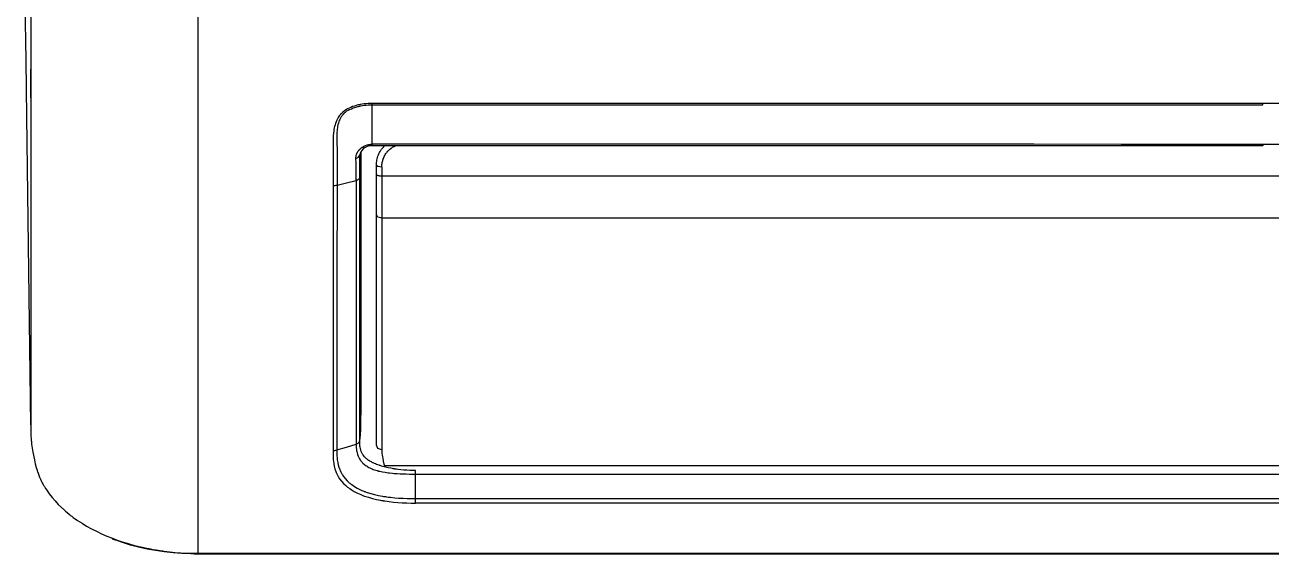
# Model space of a CAD drawing. Header units: millimetres. Extents: x 1291 to 5660, y 748 to 2981.
# Drawn here: x 1562.2 to 1791.3, y 2691.6 to 2788.9 of the extents above; entities that cross this region are included whole.
import ezdxf

# ---------------------------------------------------------------- set-up
doc = ezdxf.new("R2010")
doc.units = ezdxf.units.MM

msp = doc.modelspace()

# ---------------------------------------------------------------- linework, layer by layer
for points in [[(1563.21, 2891.01), (1563.23, 2714.69), (1563.24, 2713.97), (1563.28, 2713.25), (1563.3, 2712.89), (1563.33, 2712.53), (1563.35, 2712.35), (1563.4, 2711.81), (1563.61, 2710.38), (1563.9, 2708.96), (1564.07, 2708.25), (1564.26, 2707.54), (1564.3, 2707.36), (1564.36, 2707.19), (1564.37, 2707.17), (1564.37, 2707.14), (1564.37, 2707.13)], [(1593.95, 2861.35), (1593.95, 2785.98), (1593.94, 2780.27), (1593.94, 2691.62)], [(1562.17, 2792.91), (1562.31, 2782.47), (1562.45, 2772.03), (1563.22, 2715.41)], [(1563.22, 2780.79), (1563.23, 2770.23)], [(1928.91, 2774.5), (1896.83, 2774.5), (1843.3, 2774.5), (1789.77, 2774.51), (1705.55, 2774.51), (1665.77, 2774.51), (1625.98, 2774.51), (1625.61, 2774.51), (1625.25, 2774.49), (1624.88, 2774.46), (1624.52, 2774.42), (1624.16, 2774.36), (1623.8, 2774.3), (1623.71, 2774.28), (1623.62, 2774.26), (1623.53, 2774.24), (1623.44, 2774.22), (1623.27, 2774.18), (1623.09, 2774.13), (1622.75, 2774.03), (1622.41, 2773.92), (1622.08, 2773.79), (1621.76, 2773.65), (1621.49, 2773.51)], [(1621.89, 2773.4), (1622.2, 2773.54), (1622.52, 2773.67), (1622.85, 2773.79), (1623.18, 2773.88), (1623.35, 2773.93), (1623.52, 2773.97), (1623.69, 2774), (1623.78, 2774.03), (1623.86, 2774.04), (1624.21, 2774.11), (1624.56, 2774.16), (1624.91, 2774.2), (1625.27, 2774.23), (1625.45, 2774.24), (1625.62, 2774.25), (1625.71, 2774.25), (1625.89, 2774.25), (1625.91, 2774.26), (1625.98, 2774.26), (1707.87, 2774.25), (1789.77, 2774.25), (1789.77, 2774.5)], [(2336.11, 2774.51), (2336.11, 2770.62), (2336.11, 2766.99), (2275.27, 2766.99), (2214.43, 2766.99), (2198.39, 2766.98), (2155.28, 2766.98), (2023.15, 2766.97), (1938.94, 2766.97), (1806.81, 2766.98), (1763.7, 2766.98), (1747.66, 2766.99), (1686.82, 2766.99), (1625.99, 2766.99), (1625.98, 2770.62), (1625.98, 2774.51)], [(1621.45, 2773.49), (1621.3, 2773.4), (1621.15, 2773.31), (1620.88, 2773.11), (1620.62, 2772.91), (1620.49, 2772.8), (1620.29, 2772.6), (1620.27, 2772.57), (1620.21, 2772.51), (1620.16, 2772.45), (1619.96, 2772.2), (1619.78, 2771.94), (1619.63, 2771.68), (1619.49, 2771.4), (1619.46, 2771.33), (1619.43, 2771.26), (1619.4, 2771.19), (1619.37, 2771.12), (1619.26, 2770.84), (1619.18, 2770.56), (1619.1, 2770.28), (1619.04, 2769.99), (1618.98, 2769.71), (1618.94, 2769.42), (1618.9, 2769.13), (1618.89, 2768.98), (1618.86, 2768.69), (1618.85, 2768.55), (1618.83, 2768.26), (1618.81, 2767.68), (1618.81, 2767.39), (1618.82, 2766.81), (1618.83, 2766.24), (1618.83, 2766.09), (1618.84, 2765.95), (1618.84, 2765.81), (1618.84, 2765.66), (1618.84, 2749.37), (1618.84, 2746.11), (1618.84, 2742.91), (1618.83, 2739.74), (1618.83, 2736.63), (1618.83, 2733.56), (1618.82, 2730.54), (1618.82, 2716.11), (1618.82, 2713.37), (1618.81, 2709.94), (1618.82, 2709.69), (1618.84, 2709.21), (1618.85, 2708.97), (1618.88, 2708.72), (1618.94, 2708.25), (1619.03, 2707.78), (1619.15, 2707.3), (1619.31, 2706.84), (1619.41, 2706.6), (1619.51, 2706.38), (1619.62, 2706.14), (1619.69, 2706.03), (1619.75, 2705.92), (1620.03, 2705.48), (1620.35, 2705.05), (1620.73, 2704.63), (1621.15, 2704.23), (1621.5, 2703.94), (1621.88, 2703.66), (1622.14, 2703.48), (1622.7, 2703.15), (1623.29, 2702.84), (1623.61, 2702.69), (1623.94, 2702.55), (1624.18, 2702.45), (1624.27, 2702.42), (1624.44, 2702.35), (1624.61, 2702.29), (1625.31, 2702.06), (1626.05, 2701.86), (1626.79, 2701.68), (1627.56, 2701.52), (1627.75, 2701.48), (1627.95, 2701.45), (1628.05, 2701.44), (1628.15, 2701.42), (1628.34, 2701.39), (1628.75, 2701.33), (1629.14, 2701.28), (1629.94, 2701.19), (1630.74, 2701.12), (1631.55, 2701.07), (1632.36, 2701.03), (1633.18, 2701.01), (1634, 2701)], [(1621.85, 2773.38), (1621.82, 2773.36), (1621.74, 2773.32), (1621.59, 2773.23), (1621.31, 2773.06), (1621.18, 2772.96), (1621.06, 2772.86), (1620.93, 2772.76), (1620.82, 2772.65), (1620.77, 2772.6), (1620.68, 2772.51), (1620.65, 2772.49), (1620.63, 2772.46), (1620.61, 2772.43), (1620.5, 2772.31), (1620.41, 2772.18), (1620.32, 2772.06), (1620.17, 2771.81), (1620.1, 2771.68), (1620.04, 2771.55), (1619.95, 2771.34), (1619.92, 2771.28), (1619.9, 2771.21), (1619.87, 2771.14), (1619.79, 2770.87), (1619.72, 2770.6), (1619.66, 2770.32), (1619.64, 2770.18), (1619.62, 2770.04), (1619.58, 2769.76), (1619.55, 2769.49), (1619.53, 2769.21), (1619.52, 2768.93), (1619.51, 2768.65), (1619.5, 2768.38), (1619.51, 2768.09), (1619.51, 2767.81), (1619.52, 2767.53), (1619.52, 2767.25), (1619.53, 2766.97), (1619.54, 2766.7), (1619.55, 2766.56), (1619.55, 2766.41), (1619.55, 2766.27), (1619.55, 2766), (1619.56, 2765.92), (1619.55, 2765.85), (1619.55, 2765.01), (1619.55, 2764.88), (1619.55, 2752.75), (1619.54, 2749.46), (1619.54, 2746.2), (1619.54, 2742.99), (1619.53, 2739.83), (1619.53, 2736.72), (1619.53, 2733.65), (1619.53, 2727.65), (1619.52, 2724.72), (1619.52, 2710.31), (1619.52, 2710.08), (1619.53, 2709.85), (1619.54, 2709.62), (1619.55, 2709.39), (1619.57, 2709.16), (1619.6, 2708.94), (1619.67, 2708.49), (1619.76, 2708.05), (1619.88, 2707.61), (1620.04, 2707.18), (1620.13, 2706.96), (1620.23, 2706.74), (1620.29, 2706.64), (1620.4, 2706.43)], [(1621.56, 2773.55), (1621.52, 2773.52)], [(1623.14, 2765.16), (1623.19, 2765.27), (1623.2, 2765.31), (1623.21, 2765.33), (1623.24, 2765.39), (1623.27, 2765.45), (1623.3, 2765.5), (1623.34, 2765.56), (1623.4, 2765.67), (1623.48, 2765.78), (1623.52, 2765.83), (1623.56, 2765.88), (1623.58, 2765.91), (1623.63, 2765.96), (1623.65, 2765.98), (1623.75, 2766.09), (1623.84, 2766.18), (1623.95, 2766.27), (1624.06, 2766.36), (1624.17, 2766.45), (1624.23, 2766.49), (1624.42, 2766.6), (1624.48, 2766.64), (1624.55, 2766.67), (1624.68, 2766.73), (1624.81, 2766.78), (1625.09, 2766.88), (1625.24, 2766.91), (1625.28, 2766.92), (1625.31, 2766.93), (1625.35, 2766.93)], [(1623.9, 2765.47), (1623.9, 2749.46), (1623.9, 2748.64), (1623.9, 2718.5), (1623.89, 2715.77), (1623.89, 2714.61), (1623.8, 2713.55), (1623.71, 2712.48)], [(1625.98, 2766.7), (1625.82, 2766.7), (1625.67, 2766.7), (1625.3, 2766.63), (1624.95, 2766.51), (1624.62, 2766.35), (1624.34, 2766.14), (1624.08, 2765.87), (1623.9, 2765.6), (1623.78, 2765.36), (1623.73, 2765.09), (1623.72, 2765.04)], [(1625.39, 2766.94), (1625.53, 2766.97), (1625.68, 2766.98), (1625.76, 2766.99), (1625.99, 2766.99), (1625.98, 2766.72)], [(1625.83, 2766.99), (1625.87, 2766.99)], [(1789.77, 2766.99), (1789.77, 2766.71), (1625.98, 2766.72)], [(1625.99, 2766.93), (1625.98, 2766.88)], [(1626.79, 2711.65), (1626.79, 2763.14), (1626.79, 2763.38), (1626.81, 2763.62), (1626.84, 2763.86), (1626.88, 2764.1), (1626.93, 2764.33), (1626.99, 2764.57), (1627.07, 2764.8), (1627.11, 2764.92), (1627.16, 2765.03), (1627.26, 2765.25), (1627.37, 2765.47), (1627.48, 2765.68), (1627.61, 2765.89), (1627.68, 2765.99), (1627.75, 2766.1), (1627.79, 2766.14), (1627.91, 2766.29), (1628.07, 2766.48), (1628.24, 2766.66), (1628.35, 2766.76)], [(1626.79, 2763.14), (1627.08, 2762.94), (1627.79, 2762.86), (1627.79, 2763.06), (1627.8, 2763.25), (1627.83, 2763.44), (1627.86, 2763.64), (1627.9, 2763.83), (1627.95, 2764.02), (1627.97, 2764.12), (1628.01, 2764.21), (1628.02, 2764.26), (1628.03, 2764.3), (1628.05, 2764.35), (1628.07, 2764.4), (1628.15, 2764.58), (1628.23, 2764.76), (1628.32, 2764.94), (1628.43, 2765.11), (1628.53, 2765.28), (1628.65, 2765.44), (1628.68, 2765.48)], [(1627.83, 2766.19), (1627.87, 2766.24)], [(1628.75, 2765.56), (1628.92, 2765.75), (1629.2, 2766.03), (1629.52, 2766.28), (1629.6, 2766.34), (1629.68, 2766.4), (1629.77, 2766.45), (1629.86, 2766.5), (1630.04, 2766.59), (1630.22, 2766.68), (1630.42, 2766.77)], [(1618.84, 2759.41), (1619.02, 2759.41), (1619.2, 2759.43), (1619.38, 2759.45), (1619.55, 2759.48), (1621.31, 2759.91), (1623.07, 2760.34), (1623.07, 2761.36), (1623.06, 2762.37), (1623.06, 2762.62), (1623.06, 2762.88), (1623.06, 2763.01), (1623.05, 2763.13), (1623.05, 2763.64), (1623.04, 2763.76), (1623.04, 2763.9), (1623.03, 2764.15), (1623.03, 2764.4), (1623.03, 2764.51), (1623.03, 2764.63), (1623.04, 2764.75), (1623.06, 2764.87), (1623.09, 2764.99), (1623.12, 2765.1)], [(1623.03, 2764.4), (1623.51, 2764.61), (1623.72, 2764.98)], [(1623.05, 2763.39), (1623.05, 2763.45)], [(1623.15, 2765.19), (1623.16, 2765.2), (1623.17, 2765.23), (1623.18, 2765.24)], [(1625.86, 2708.56), (1625.56, 2708.73), (1625.52, 2708.76), (1625.44, 2708.81), (1625.36, 2708.86), (1625.22, 2708.97), (1625.08, 2709.07), (1624.95, 2709.17), (1624.83, 2709.29), (1624.61, 2709.52), (1624.41, 2709.75), (1624.39, 2709.78), (1624.37, 2709.81), (1624.35, 2709.84), (1624.33, 2709.87), (1624.29, 2709.93), (1624.25, 2709.99), (1624.18, 2710.11), (1624.11, 2710.24), (1624, 2710.5), (1623.91, 2710.76), (1623.84, 2711.02), (1623.79, 2711.3), (1623.77, 2711.44), (1623.75, 2711.58), (1623.74, 2711.72), (1623.73, 2711.87), (1623.72, 2711.95), (1623.72, 2712.02), (1623.72, 2712.1), (1623.72, 2712.25), (1623.71, 2712.33), (1623.71, 2712.36), (1623.72, 2712.4), (1623.72, 2726.39), (1623.72, 2729.3), (1623.73, 2765.08)], [(1623.72, 2765.04), (1623.73, 2765.06)], [(1623.72, 2760.91), (1623.7, 2760.82), (1623.67, 2760.72), (1623.61, 2760.64), (1623.53, 2760.56), (1623.44, 2760.49), (1623.33, 2760.42), (1623.2, 2760.37), (1623.07, 2760.34), (1623.07, 2747.1), (1623.07, 2743.91), (1623.07, 2722.85), (1623.06, 2720.02), (1623.06, 2711.52), (1623.07, 2711.44), (1623.07, 2711.28), (1623.08, 2711.12), (1623.1, 2710.97), (1623.14, 2710.66), (1623.17, 2710.51), (1623.23, 2710.22), (1623.32, 2709.93), (1623.42, 2709.66), (1623.54, 2709.38), (1623.62, 2709.25), (1623.7, 2709.11), (1623.79, 2708.98), (1623.88, 2708.85), (1623.98, 2708.71), (1624.09, 2708.59), (1624.2, 2708.46), (1624.32, 2708.34), (1624.59, 2708.1), (1624.9, 2707.88), (1625.06, 2707.77), (1625.11, 2707.74), (1625.15, 2707.72), (1625.19, 2707.69), (1625.24, 2707.66), (1625.42, 2707.56), (1625.61, 2707.47), (1625.8, 2707.37), (1626.01, 2707.29), (1626.22, 2707.2), (1626.44, 2707.12), (1626.66, 2707.05), (1626.9, 2706.99), (1627.02, 2706.95), (1627.14, 2706.91), (1627.2, 2706.9), (1627.26, 2706.89), (1627.32, 2706.88), (1627.39, 2706.86), (1627.89, 2706.75), (1628.41, 2706.66), (1628.67, 2706.62), (1628.94, 2706.58), (1629.21, 2706.55), (1629.76, 2706.49), (1630.03, 2706.47), (1630.24, 2706.44)], [(1627.79, 2762.86), (1627.79, 2710.81), (1627.08, 2711.05), (1626.79, 2711.64)], [(1626.8, 2761.43), (1626.79, 2761.45)], [(1626.9, 2761.31), (1626.88, 2761.33), (1626.86, 2761.35), (1626.82, 2761.39), (1626.81, 2761.41), (1626.81, 2761.41)], [(1627.15, 2761.21), (1627.11, 2761.22), (1627.08, 2761.23), (1627.01, 2761.26), (1626.96, 2761.28), (1626.94, 2761.29), (1626.93, 2761.3), (1626.92, 2761.31)], [(2334.86, 2761.19), (2334.78, 2761.17), (2334.69, 2761.15), (2334.65, 2761.15), (2334.6, 2761.14), (2334.55, 2761.13), (2334.5, 2761.13), (2334.41, 2761.13), (2334.31, 2761.13), (1627.79, 2761.13), (1627.69, 2761.13), (1627.59, 2761.13), (1627.55, 2761.13), (1627.5, 2761.14), (1627.45, 2761.15), (1627.41, 2761.15), (1627.31, 2761.17), (1627.23, 2761.19), (1627.21, 2761.19), (1627.19, 2761.2), (1627.17, 2761.2)], [(2335.31, 2754.06), (2335.02, 2753.58), (2334.31, 2753.38), (1627.79, 2753.38), (1627.08, 2753.58), (1626.79, 2754.06)], [(1618.82, 2710.67), (1619, 2710.67), (1619.17, 2710.69), (1619.35, 2710.73), (1619.52, 2710.77), (1621.29, 2711.3), (1623.06, 2711.83), (1623.19, 2711.87), (1623.32, 2711.94), (1623.43, 2712.01), (1623.52, 2712.1), (1623.6, 2712.2), (1623.66, 2712.31), (1623.7, 2712.42), (1623.72, 2712.53)], [(1627.79, 2710.81), (1627.79, 2710.48), (1627.81, 2710.16), (1627.85, 2709.83), (1627.9, 2709.51), (1627.95, 2709.24), (1628.05, 2708.7), (1628.12, 2708.42), (1628.15, 2708.29), (1628.18, 2708.16), (1628.2, 2708.1), (1628.22, 2708.03), (1628.24, 2707.97), (1628.26, 2707.9), (2333.83, 2707.9)], [(1625.64, 2708.68), (1625.6, 2708.7)], [(2328.1, 2701), (1634, 2701), (1634, 2707), (1633.46, 2707), (1633.18, 2707.01), (1632.91, 2707.01), (1632.38, 2707.04), (1631.84, 2707.07), (1631.31, 2707.12), (1630.77, 2707.19), (1630.51, 2707.23), (1630.24, 2707.26), (1630.18, 2707.27), (1630.11, 2707.28), (1630.04, 2707.3), (1629.98, 2707.31), (1629.85, 2707.33), (1629.72, 2707.35), (1629.46, 2707.4), (1628.95, 2707.5), (1628.7, 2707.56), (1628.21, 2707.69), (1627.97, 2707.76), (1627.73, 2707.82), (1627.61, 2707.86), (1627.49, 2707.89), (1627.44, 2707.91), (1627.38, 2707.93), (1627.32, 2707.95), (1627.27, 2707.97), (1627.04, 2708.05), (1626.82, 2708.12), (1626.62, 2708.21), (1626.41, 2708.29), (1626.22, 2708.38), (1626.13, 2708.42), (1626.04, 2708.47), (1625.86, 2708.56)], [(1564.38, 2707.12), (1564.38, 2707.11)], [(1564.39, 2707.1), (1564.4, 2707.05), (1564.41, 2707.01), (1564.44, 2706.92), (1564.47, 2706.83), (1564.59, 2706.48), (1564.72, 2706.13), (1564.86, 2705.78), (1565.02, 2705.42), (1565.18, 2705.07), (1565.36, 2704.73), (1565.45, 2704.55), (1565.55, 2704.38), (1565.6, 2704.3), (1565.64, 2704.21), (1565.7, 2704.12), (1565.75, 2704.03), (1565.96, 2703.69), (1566.18, 2703.35), (1566.65, 2702.68), (1567.16, 2702.03), (1567.71, 2701.39), (1568.3, 2700.76), (1569.45, 2699.67), (1569.6, 2699.54), (1569.95, 2699.24), (1570.31, 2698.95), (1570.5, 2698.8), (1570.69, 2698.66), (1570.78, 2698.59), (1570.97, 2698.44), (1571.06, 2698.37), (1571.85, 2697.82), (1572.67, 2697.28), (1573.52, 2696.77), (1574.4, 2696.28), (1575.31, 2695.81), (1576.26, 2695.36), (1577.23, 2694.93), (1578.24, 2694.52), (1579.13, 2694.2), (1580.03, 2693.89), (1580.95, 2693.61), (1581.88, 2693.34), (1582.83, 2693.1), (1583.79, 2692.87), (1584.04, 2692.82), (1584.28, 2692.76), (1585.27, 2692.57), (1585.77, 2692.48), (1586.27, 2692.39), (1587.02, 2692.27), (1587.27, 2692.24), (1587.53, 2692.2), (1587.78, 2692.17), (1588.8, 2692.05), (1589.81, 2691.94), (1590.84, 2691.87), (1591.87, 2691.81), (1592.38, 2691.79), (1592.9, 2691.78), (1593.16, 2691.77), (1593.42, 2691.77), (1700.21, 2691.76), (1764.38, 2691.77), (2277.7, 2691.77)], [(1620.43, 2706.37), (1620.47, 2706.32), (1620.73, 2705.91), (1621.05, 2705.51), (1621.4, 2705.12), (1621.8, 2704.74), (1621.91, 2704.65), (1622.02, 2704.57), (1622.13, 2704.47), (1622.25, 2704.39), (1622.49, 2704.22), (1622.74, 2704.05), (1623.27, 2703.74), (1623.84, 2703.46), (1624.14, 2703.32), (1624.45, 2703.2), (1624.53, 2703.16), (1624.69, 2703.11), (1624.77, 2703.08), (1624.93, 2703.02), (1625.1, 2702.96), (1625.77, 2702.75), (1626.46, 2702.57), (1627.17, 2702.41), (1627.9, 2702.28), (1628.09, 2702.24), (1628.28, 2702.21), (1628.47, 2702.19), (1628.65, 2702.16), (1629.03, 2702.11), (1629.4, 2702.06), (1630.16, 2701.98), (1630.92, 2701.92), (1631.68, 2701.88), (1632.45, 2701.85), (1633.22, 2701.83), (2328.87, 2701.83)], [(1630.1, 2706.46), (1630.17, 2706.45)], [(1630.24, 2706.44), (1630.31, 2706.44), (1630.45, 2706.43), (1630.59, 2706.43), (1631.16, 2706.39), (1631.72, 2706.37), (1632.29, 2706.36), (1632.86, 2706.35), (2329.24, 2706.35)], [(1621.21, 2704.18), (1621.27, 2704.13)], [(1621.33, 2704.08), (1621.38, 2704.03)], [(1578.25, 2694.5), (1578.24, 2694.5), (1578.24, 2694.52)], [(1578.31, 2694.37), (1578.31, 2694.38), (1578.29, 2694.4), (1578.26, 2694.46), (1578.26, 2694.48), (1578.25, 2694.48), (1578.25, 2694.49), (1578.25, 2694.49)]]:
    msp.add_lwpolyline(points)
msp.add_lwpolyline([(2373.68, 2694.33), (2373.67, 2694.32, -0.090383), (2358.14, 2691.63), (1976.04, 2691.63), (1593.94, 2691.63), (1593.29, 2691.63), (1592.65, 2691.64), (1591.02, 2691.71), (1589.4, 2691.84), (1587.78, 2692.03), (1586.19, 2692.26), (1584.62, 2692.55), (1583.07, 2692.89), (1581.56, 2693.29), (1580.09, 2693.73), (1579.24, 2694.03), (1578.4, 2694.32), (1578.38, 2694.32), (1578.37, 2694.33), (1578.34, 2694.35)], format="xyb")

doc.saveas('drawing.dxf')
